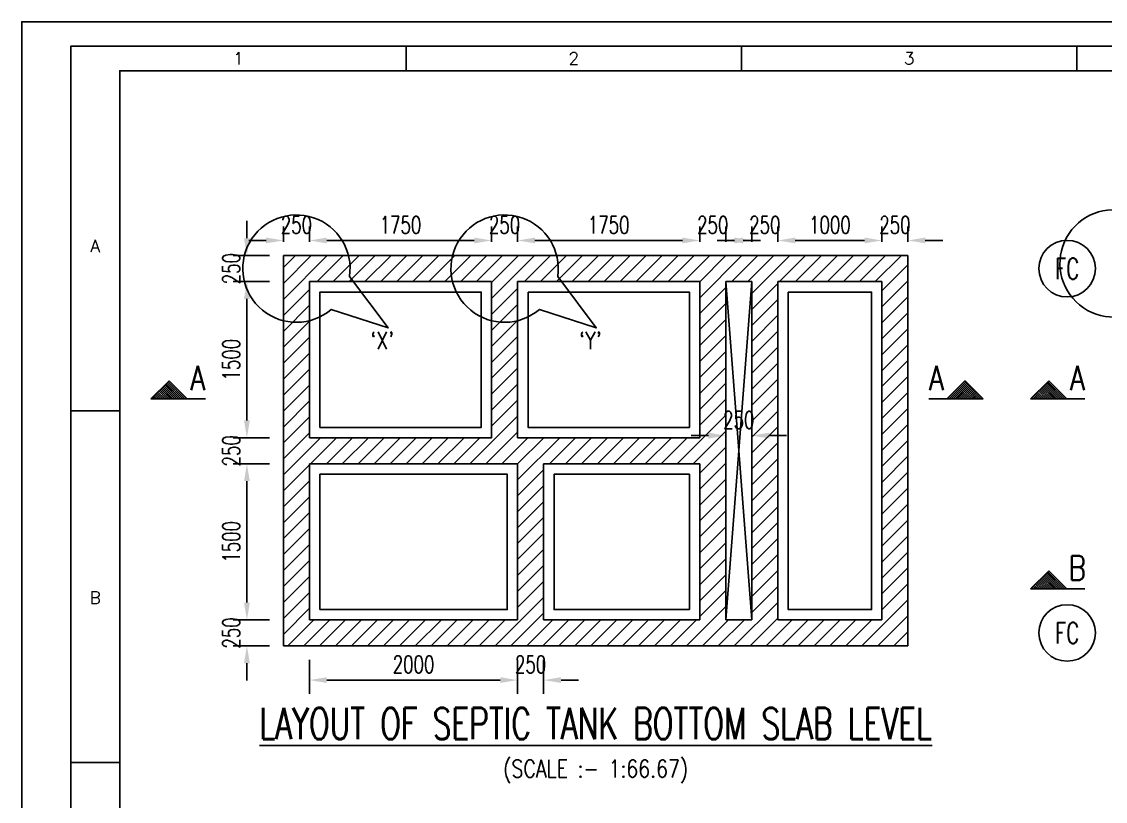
# Model space of a CAD drawing. Header units: inches. Extents: x 244185 to 956460, y -320530 to -238383.
# Drawn here: x 897053 to 912669, y -249618 to -238383 of the extents above; entities that cross this region are included whole.
import ezdxf
from ezdxf.enums import TextEntityAlignment as Align

# ---------------------------------------------------------------- set-up
doc = ezdxf.new("R2010")
doc.units = ezdxf.units.IN
doc.header["$MEASUREMENT"] = 0
doc.header["$PDMODE"] = 2
doc.layers.add('hatch', color=8, linetype='Continuous', lineweight=0)
for name, color, linetype in [('PNA', 8, 'Continuous'), ('S-BEAM OUTER', 4, 'Continuous'), ('S-COLUMN CIRCLE', 9, 'Continuous'), ('S-COLUMN NO', 2, 'Continuous'), ('S-DIM-1', 5, 'Continuous'), ('S-SECTION MARK', 1, 'Continuous'), ('S-TEXT', 2, 'Continuous'), ('S-TITAL', 6, 'Continuous'), ('SLAB UG.', 4, 'Continuous')]:
    doc.layers.add(name, color=color, linetype=linetype)
doc.styles.add('ROMANS', font='SIMPLEX.shx', dxfattribs={"width": 0.7})
doc.dimstyles.new('dim66.67(1.5)', dxfattribs={"dimtxt": 250, "dimasz": 250, "dimexe": 200, "dimexo": 200, "dimgap": 100, "dimtad": 1, "dimdec": 0, "dimlfac": 0.666666, "dimzin": 0, "dimdsep": 46, "dimtxsty": 'ROMANS', "dimcen": 0, "dimclrd": 5, "dimclre": 5, "dimclrt": 4, "dimadec": 0, "dimazin": 0, "dimtfac": 1, "dimtdec": 0, "dimtix": 1, "dimtofl": 0, "dimtmove": 2, "dimatfit": 3, "dimfxl": 0, "dimtolj": 1, "dimtzin": 0, "dimlwd": -1, "dimlwe": -1, "dimarcsym": 0})

# ---------------------------------------------------------------- blocks, each defined once
blk = doc.blocks.new('SHEET')
at = {"elevation": -8, "flags": 128}
blk.add_lwpolyline([(674017, -125881), (763101, -125881), (763101, -63214), (674017, -63214)], close=True, dxfattribs=at)
at = {"layer": 'PNA'}
for p, q in [((682323, -63743, -8), (682323, -64273, -8)), ((689570, -63743, -8), (689570, -64273, -8)), ((696817, -63743, -8), (696817, -64273, -8)), ((675076, -71620, -8), (676135, -71620, -8)), ((675076, -79220, -8), (676135, -79220, -8))]:
    blk.add_line(p, q, dxfattribs=at)
at = {"layer": 'PNA', "color": 1, "elevation": -8}
for points in [[(675076, -125351), (762572, -125351), (762572, -63743), (675076, -63743)], [(676135, -124822), (762042, -124822), (762042, -64273), (676135, -64273)]]:
    blk.add_lwpolyline(points, close=True, dxfattribs=at)
at = {"layer": 'PNA', "style": 'ROMANS'}
for s, p in [('1', (678700, -64008, -8)), ('2', (685947, -64008, -8)), ('3', (693195, -64008, -8)), ('A', (675605, -68060, -8)), ('B', (675605, -75660, -8))]:
    blk.add_text(s, height=265, dxfattribs=at).set_placement(p, align=Align.MIDDLE)
blk = doc.blocks.new('*D206')
at = {"layer": 'Defpoints', "color": 0, "transparency": 16777216}
for p in [(901200, -241536), (900825, -241754, 6), (901200, -241754)]:
    blk.add_point(p, dxfattribs=at)
at = {"layer": 'S-DIM-1', "color": 5, "transparency": 16777216}
for p, q in [((900825, -241554), (900825, -241336)), ((901200, -241554), (901200, -241336)), ((900575, -241536), (900325, -241536)), ((901450, -241536), (901700, -241536))]:
    blk.add_line(p, q, dxfattribs=at)
for points in [[(900575, -241494), (900575, -241577), (900825, -241536)], [(901450, -241494), (901450, -241577), (901200, -241536)]]:
    blk.add_solid(points, dxfattribs=at)
at = {"layer": 'S-DIM-1', "color": 4, "transparency": 16777216, "insert": (901012, -241311), "char_height": 250, "attachment_point": 5, "style": 'ROMANS'}
blk.add_mtext('\\A1;250', dxfattribs=at)
blk = doc.blocks.new('*D207')
at = {"layer": 'Defpoints', "color": 0, "transparency": 16777216}
for p in [(903825, -241536), (901200, -241754, 6), (903825, -241754, 13)]:
    blk.add_point(p, dxfattribs=at)
at = {"layer": 'S-DIM-1', "color": 5, "transparency": 16777216}
for p, q in [((901200, -241554), (901200, -241336)), ((903825, -241554), (903825, -241336)), ((901450, -241536), (903575, -241536))]:
    blk.add_line(p, q, dxfattribs=at)
for points in [[(901450, -241494), (901450, -241577), (901200, -241536)], [(903575, -241494), (903575, -241577), (903825, -241536)]]:
    blk.add_solid(points, dxfattribs=at)
at = {"layer": 'S-DIM-1', "color": 4, "transparency": 16777216, "insert": (902512, -241311), "char_height": 250, "attachment_point": 5, "style": 'ROMANS'}
blk.add_mtext('\\A1;1750', dxfattribs=at)
blk = doc.blocks.new('*D208')
at = {"layer": 'Defpoints', "color": 0, "transparency": 16777216}
for p in [(904200, -241536), (903825, -241754, 6), (904200, -241754)]:
    blk.add_point(p, dxfattribs=at)
at = {"layer": 'S-DIM-1', "color": 5, "transparency": 16777216}
for p, q in [((903825, -241554), (903825, -241336)), ((904200, -241554), (904200, -241336)), ((903575, -241536), (903325, -241536)), ((904450, -241536), (904700, -241536))]:
    blk.add_line(p, q, dxfattribs=at)
for points in [[(903575, -241494), (903575, -241577), (903825, -241536)], [(904450, -241494), (904450, -241577), (904200, -241536)]]:
    blk.add_solid(points, dxfattribs=at)
at = {"layer": 'S-DIM-1', "color": 4, "transparency": 16777216, "insert": (904012, -241311), "char_height": 250, "attachment_point": 5, "style": 'ROMANS'}
blk.add_mtext('\\A1;250', dxfattribs=at)
blk = doc.blocks.new('*D209')
at = {"layer": 'Defpoints', "color": 0, "transparency": 16777216}
for p in [(906825, -241536), (904200, -241754, 6), (906825, -241754)]:
    blk.add_point(p, dxfattribs=at)
at = {"layer": 'S-DIM-1', "color": 5, "transparency": 16777216}
for p, q in [((904200, -241554), (904200, -241336)), ((906825, -241554), (906825, -241336)), ((904450, -241536), (906575, -241536))]:
    blk.add_line(p, q, dxfattribs=at)
for points in [[(904450, -241494), (904450, -241577), (904200, -241536)], [(906575, -241494), (906575, -241577), (906825, -241536)]]:
    blk.add_solid(points, dxfattribs=at)
at = {"layer": 'S-DIM-1', "color": 4, "transparency": 16777216, "insert": (905512, -241311), "char_height": 250, "attachment_point": 5, "style": 'ROMANS'}
blk.add_mtext('\\A1;1750', dxfattribs=at)
blk = doc.blocks.new('*D210')
at = {"layer": 'Defpoints', "color": 0, "transparency": 16777216}
for p in [(907200, -241536), (906825, -241754, 6), (907200, -241754, 19)]:
    blk.add_point(p, dxfattribs=at)
at = {"layer": 'S-DIM-1', "color": 5, "transparency": 16777216}
for p, q in [((906825, -241554), (906825, -241336)), ((907200, -241554), (907200, -241336)), ((906575, -241536), (906325, -241536)), ((907450, -241536), (907700, -241536))]:
    blk.add_line(p, q, dxfattribs=at)
for points in [[(906575, -241494), (906575, -241577), (906825, -241536)], [(907450, -241494), (907450, -241577), (907200, -241536)]]:
    blk.add_solid(points, dxfattribs=at)
at = {"layer": 'S-DIM-1', "color": 4, "transparency": 16777216, "insert": (907012, -241311), "char_height": 250, "attachment_point": 5, "style": 'ROMANS'}
blk.add_mtext('\\A1;250', dxfattribs=at)
blk = doc.blocks.new('*D211')
at = {"layer": 'Defpoints', "color": 0, "transparency": 16777216}
for p in [(907950, -241536), (907575, -241754, 6), (907950, -241754, 19)]:
    blk.add_point(p, dxfattribs=at)
at = {"layer": 'S-DIM-1', "color": 5, "transparency": 16777216}
for p, q in [((907575, -241554), (907575, -241336)), ((907950, -241554), (907950, -241336)), ((907325, -241536), (907075, -241536)), ((908200, -241536), (908450, -241536))]:
    blk.add_line(p, q, dxfattribs=at)
for points in [[(907325, -241494), (907325, -241577), (907575, -241536)], [(908200, -241494), (908200, -241577), (907950, -241536)]]:
    blk.add_solid(points, dxfattribs=at)
at = {"layer": 'S-DIM-1', "color": 4, "transparency": 16777216, "insert": (907762, -241311), "char_height": 250, "attachment_point": 5, "style": 'ROMANS'}
blk.add_mtext('\\A1;250', dxfattribs=at)
blk = doc.blocks.new('*D212')
at = {"layer": 'Defpoints', "color": 0, "transparency": 16777216}
for p in [(909450, -241536), (907950, -241754, 6), (909450, -241754, 6)]:
    blk.add_point(p, dxfattribs=at)
at = {"layer": 'S-DIM-1', "color": 5, "transparency": 16777216}
for p, q in [((907950, -241554), (907950, -241336)), ((909450, -241554), (909450, -241336)), ((908200, -241536), (909200, -241536))]:
    blk.add_line(p, q, dxfattribs=at)
for points in [[(908200, -241494), (908200, -241577), (907950, -241536)], [(909200, -241494), (909200, -241577), (909450, -241536)]]:
    blk.add_solid(points, dxfattribs=at)
at = {"layer": 'S-DIM-1', "color": 4, "transparency": 16777216, "insert": (908700, -241311), "char_height": 250, "attachment_point": 5, "style": 'ROMANS'}
blk.add_mtext('\\A1;1000', dxfattribs=at)
blk = doc.blocks.new('*D213')
at = {"layer": 'Defpoints', "color": 0, "transparency": 16777216}
for p in [(909825, -241536), (909450, -241754, 6), (909825, -241754, 6)]:
    blk.add_point(p, dxfattribs=at)
at = {"layer": 'S-DIM-1', "color": 5, "transparency": 16777216}
for p, q in [((909450, -241554), (909450, -241336)), ((909825, -241554), (909825, -241336)), ((909200, -241536), (908950, -241536)), ((910075, -241536), (910325, -241536))]:
    blk.add_line(p, q, dxfattribs=at)
for points in [[(909200, -241494), (909200, -241577), (909450, -241536)], [(910075, -241494), (910075, -241577), (909825, -241536)]]:
    blk.add_solid(points, dxfattribs=at)
at = {"layer": 'S-DIM-1', "color": 4, "transparency": 16777216, "insert": (909637, -241311), "char_height": 250, "attachment_point": 5, "style": 'ROMANS'}
blk.add_mtext('\\A1;250', dxfattribs=at)
blk = doc.blocks.new('*D214')
at = {"layer": 'Defpoints', "color": 0, "transparency": 16777216}
for p in [(900299, -241754), (900825, -241754, 6), (900825, -242129, 6)]:
    blk.add_point(p, dxfattribs=at)
at = {"layer": 'S-DIM-1', "color": 5, "transparency": 16777216}
for p, q in [((900299, -241504), (900299, -241254)), ((900625, -241754), (900099, -241754)), ((900625, -242129), (900099, -242129)), ((900299, -242379), (900299, -242629))]:
    blk.add_line(p, q, dxfattribs=at)
for points in [[(900257, -241504), (900341, -241504), (900299, -241754)], [(900257, -242379), (900341, -242379), (900299, -242129)]]:
    blk.add_solid(points, dxfattribs=at)
at = {"layer": 'S-DIM-1', "color": 4, "transparency": 16777216, "insert": (900074, -241942), "char_height": 250, "attachment_point": 5, "rotation": 90, "style": 'ROMANS'}
blk.add_mtext('\\A1;250', dxfattribs=at)
blk = doc.blocks.new('*D215')
at = {"layer": 'Defpoints', "color": 0, "transparency": 16777216}
for p in [(900299, -242129), (900825, -242129, 6), (900825, -244379, 6)]:
    blk.add_point(p, dxfattribs=at)
at = {"layer": 'S-DIM-1', "color": 5, "transparency": 16777216}
for p, q in [((900625, -242129), (900099, -242129)), ((900299, -244129), (900299, -242379)), ((900625, -244379), (900099, -244379))]:
    blk.add_line(p, q, dxfattribs=at)
for points in [[(900257, -242379), (900341, -242379), (900299, -242129)], [(900257, -244129), (900341, -244129), (900299, -244379)]]:
    blk.add_solid(points, dxfattribs=at)
at = {"layer": 'S-DIM-1', "color": 4, "transparency": 16777216, "insert": (900074, -243254), "char_height": 250, "attachment_point": 5, "rotation": 90, "style": 'ROMANS'}
blk.add_mtext('\\A1;1500', dxfattribs=at)
blk = doc.blocks.new('*D216')
at = {"layer": 'Defpoints', "color": 0, "transparency": 16777216}
for p in [(900299, -244379), (900825, -244379, 6), (900825, -244754, 6)]:
    blk.add_point(p, dxfattribs=at)
at = {"layer": 'S-DIM-1', "color": 5, "transparency": 16777216}
for p, q in [((900299, -244129), (900299, -243879)), ((900625, -244379), (900099, -244379)), ((900625, -244754), (900099, -244754)), ((900299, -245004), (900299, -245254))]:
    blk.add_line(p, q, dxfattribs=at)
for points in [[(900257, -244129), (900341, -244129), (900299, -244379)], [(900257, -245004), (900341, -245004), (900299, -244754)]]:
    blk.add_solid(points, dxfattribs=at)
at = {"layer": 'S-DIM-1', "color": 4, "transparency": 16777216, "insert": (900074, -244567), "char_height": 250, "attachment_point": 5, "rotation": 90, "style": 'ROMANS'}
blk.add_mtext('\\A1;250', dxfattribs=at)
blk = doc.blocks.new('*D217')
at = {"layer": 'Defpoints', "color": 0, "transparency": 16777216}
for p in [(900299, -244754), (900825, -244754, 6), (900825, -247004, 6)]:
    blk.add_point(p, dxfattribs=at)
at = {"layer": 'S-DIM-1', "color": 5, "transparency": 16777216}
for p, q in [((900625, -244754), (900099, -244754)), ((900299, -246754), (900299, -245004)), ((900625, -247004), (900099, -247004))]:
    blk.add_line(p, q, dxfattribs=at)
for points in [[(900257, -245004), (900341, -245004), (900299, -244754)], [(900257, -246754), (900341, -246754), (900299, -247004)]]:
    blk.add_solid(points, dxfattribs=at)
at = {"layer": 'S-DIM-1', "color": 4, "transparency": 16777216, "insert": (900074, -245879), "char_height": 250, "attachment_point": 5, "rotation": 90, "style": 'ROMANS'}
blk.add_mtext('\\A1;1500', dxfattribs=at)
blk = doc.blocks.new('*D218')
at = {"layer": 'Defpoints', "color": 0, "transparency": 16777216}
for p in [(900299, -247004), (900825, -247004, 6), (900825, -247379, 6)]:
    blk.add_point(p, dxfattribs=at)
at = {"layer": 'S-DIM-1', "color": 5, "transparency": 16777216}
for p, q in [((900299, -246754), (900299, -246504)), ((900625, -247004), (900099, -247004)), ((900625, -247379), (900099, -247379)), ((900299, -247629), (900299, -247879))]:
    blk.add_line(p, q, dxfattribs=at)
for points in [[(900257, -246754), (900341, -246754), (900299, -247004)], [(900257, -247629), (900341, -247629), (900299, -247379)]]:
    blk.add_solid(points, dxfattribs=at)
at = {"layer": 'S-DIM-1', "color": 4, "transparency": 16777216, "insert": (900074, -247192), "char_height": 250, "attachment_point": 5, "rotation": 90, "style": 'ROMANS'}
blk.add_mtext('\\A1;250', dxfattribs=at)
blk = doc.blocks.new('*D219')
at = {"layer": 'Defpoints', "color": 0, "transparency": 16777216}
for p in [(907575, -244348), (907200, -244567, 6), (907575, -244567, 19)]:
    blk.add_point(p, dxfattribs=at)
at = {"layer": 'S-DIM-1', "color": 5, "transparency": 16777216}
for p, q in [((907200, -244367), (907200, -244148)), ((907575, -244367), (907575, -244148)), ((906950, -244348), (906700, -244348)), ((907825, -244348), (908075, -244348))]:
    blk.add_line(p, q, dxfattribs=at)
for points in [[(906950, -244306), (906950, -244390), (907200, -244348)], [(907825, -244306), (907825, -244390), (907575, -244348)]]:
    blk.add_solid(points, dxfattribs=at)
at = {"layer": 'S-DIM-1', "color": 4, "transparency": 16777216, "insert": (907387, -244123), "char_height": 250, "attachment_point": 5, "style": 'ROMANS'}
blk.add_mtext('\\A1;250', dxfattribs=at)
blk = doc.blocks.new('*D220')
at = {"layer": 'Defpoints', "color": 0, "transparency": 16777216}
for p in [(901200, -247379, 6), (904200, -247379, 13), (904200, -247871)]:
    blk.add_point(p, dxfattribs=at)
at = {"layer": 'S-DIM-1', "color": 5, "transparency": 16777216}
for p, q in [((901200, -247579), (901200, -248071)), ((904200, -247579), (904200, -248071)), ((901450, -247871), (903950, -247871))]:
    blk.add_line(p, q, dxfattribs=at)
for points in [[(901450, -247829), (901450, -247912), (901200, -247871)], [(903950, -247829), (903950, -247912), (904200, -247871)]]:
    blk.add_solid(points, dxfattribs=at)
at = {"layer": 'S-DIM-1', "color": 4, "transparency": 16777216, "insert": (902700, -247646), "char_height": 250, "attachment_point": 5, "style": 'ROMANS'}
blk.add_mtext('\\A1;2000', dxfattribs=at)
blk = doc.blocks.new('*D221')
at = {"layer": 'Defpoints', "color": 0, "transparency": 16777216}
for p in [(904200, -247379, 6), (904575, -247379, 6), (904575, -247871)]:
    blk.add_point(p, dxfattribs=at)
at = {"layer": 'S-DIM-1', "color": 5, "transparency": 16777216}
for p, q in [((904200, -247579), (904200, -248071)), ((904575, -247579), (904575, -248071)), ((903950, -247871), (903700, -247871)), ((904825, -247871), (905075, -247871))]:
    blk.add_line(p, q, dxfattribs=at)
for points in [[(903950, -247829), (903950, -247912), (904200, -247871)], [(904825, -247829), (904825, -247912), (904575, -247871)]]:
    blk.add_solid(points, dxfattribs=at)
at = {"layer": 'S-DIM-1', "color": 4, "transparency": 16777216, "insert": (904387, -247646), "char_height": 250, "attachment_point": 5, "style": 'ROMANS'}
blk.add_mtext('\\A1;250', dxfattribs=at)

msp = doc.modelspace()

# ---------------------------------------------------------------- hatches: boundary and pattern name
at = {"layer": 'hatch'}
h = msp.add_hatch(dxfattribs=at)
h.set_pattern_fill('ANSI31', color=256, scale=1300, style=0)
h.set_pattern_definition([(45, (-46770.95, -45988.63), (-114.904852, 114.904852), [])])
h.paths.add_polyline_path([(900824.8, -241754.1), (900824.8, -247379.1), (909824.8, -247379.1), (909824.8, -241754.1)])
h.paths.add_polyline_path([(906824.8, -242129.1), (906824.8, -244379.1), (904199.8, -244379.1), (904199.8, -242129.1)], flags=16)
h.paths.add_polyline_path([(907199.8, -242129.1), (907574.8, -242129.1), (907574.8, -247004.1), (907199.8, -247004.1)], flags=16)
h.paths.add_polyline_path([(907949.8, -242129.1), (909449.8, -242129.1), (909449.8, -247004.1), (907949.8, -247004.1)], flags=16)
h.paths.add_polyline_path([(903824.8, -242129.1), (903824.8, -244379.1), (901199.8, -244379.1), (901199.8, -242129.1)], flags=16)
h.paths.add_polyline_path([(906824.8, -244754.1), (906824.8, -247004.1), (904574.8, -247004.1), (904574.8, -244754.1)], flags=16)
h.paths.add_polyline_path([(904199.8, -244754.1), (904199.8, -247004.1), (901199.8, -247004.1), (901199.8, -244754.1)], flags=16)
at = {"layer": 'S-SECTION MARK'}
h = msp.add_hatch(dxfattribs=at)
h.set_pattern_fill('ANSI31', color=256, scale=166.25, angle=180, style=0)
h.set_pattern_definition([(315, (827244.593, -242042.967), (-14.694563, -14.694563), [])])
h.paths.add_polyline_path([(899177.7, -243558.7), (898915.6, -243816.3), (899439.9, -243816.3)])
h = msp.add_hatch(dxfattribs=at)
h.set_pattern_fill('ANSI31', color=256, scale=166.25, angle=180, style=0)
h.set_pattern_definition([(315, (827244.95, -242042.598), (-14.694563, -14.694563), [])])
h.paths.add_polyline_path([(899178.1, -243559.1), (898915.9, -243816.6), (899440.2, -243816.6)])
h = msp.add_hatch(dxfattribs=at)
h.set_pattern_fill('ANSI31', color=256, scale=166.25, angle=180, style=0)
h.set_pattern_definition([(225, (982579.58, -242042.598), (14.694563, -14.694563), [])])
h.paths.add_polyline_path([(910646.4, -243559.1), (910908.6, -243816.6), (910384.3, -243816.6)])
h = msp.add_hatch(dxfattribs=at)
h.set_pattern_fill('ANSI31', color=256, scale=166.25, angle=180, style=0)
h.set_pattern_definition([(225, (982579.939, -242042.967), (14.694563, -14.694563), [])])
h.paths.add_polyline_path([(910646.8, -243558.7), (910909, -243816.3), (910384.6, -243816.3)])
h = msp.add_hatch(dxfattribs=at)
h.set_pattern_fill('ANSI31', color=256, scale=166.25, angle=180, style=0)
h.set_pattern_definition([(315, (839919.914, -242042.967), (-14.694563, -14.694563), [])])
h.paths.add_polyline_path([(911853.1, -243558.7), (911590.9, -243816.3), (912115.2, -243816.3)])
h = msp.add_hatch(dxfattribs=at)
h.set_pattern_fill('ANSI31', color=256, scale=166.25, angle=180, style=0)
h.set_pattern_definition([(315, (839920.272, -242042.598), (-14.694563, -14.694563), [])])
h.paths.add_polyline_path([(911853.4, -243559.1), (911591.3, -243816.6), (912115.6, -243816.6)])
h = msp.add_hatch(dxfattribs=at)
h.set_pattern_fill('ANSI31', color=256, scale=166.25, angle=180, style=0)
h.set_pattern_definition([(315, (839919.914, -244780.467), (-14.694563, -14.694563), [])])
h.paths.add_polyline_path([(911853.1, -246296.2), (911590.9, -246553.8), (912115.2, -246553.8)])
h = msp.add_hatch(dxfattribs=at)
h.set_pattern_fill('ANSI31', color=256, scale=166.25, angle=180, style=0)
h.set_pattern_definition([(315, (839920.272, -244780.098), (-14.694563, -14.694563), [])])
h.paths.add_polyline_path([(911853.4, -246296.6), (911591.3, -246554.1), (912115.6, -246554.1)])

# ---------------------------------------------------------------- linework, layer by layer
at = {"layer": 'S-BEAM OUTER'}
for p, q in [((900824.8, -241754.1, 0), (900824.8, -247379.1, 0)), ((909824.8, -241754.1, 0), (900824.8, -241754.1, 0)), ((909824.8, -241754.1, 0), (909824.8, -247379.1, 0)), ((901199.8, -242129.1, 0), (901199.8, -244379.1, 0)), ((903824.8, -242129.1, 0), (901199.8, -242129.1, 0)), ((903824.8, -242129.1, 0), (903824.8, -244379.1, 0)), ((906824.8, -242129.1, 0), (904199.8, -242129.1, 0)), ((904199.8, -242129.1, 0), (904199.8, -244379.1, 0)), ((906824.8, -242129.1, 0), (906824.8, -244379.1, 0)), ((907574.8, -242129.1, 0), (907199.8, -242129.1, 0)), ((907199.8, -242129.1, 0), (907199.8, -247004.1, 0)), ((907574.8, -242129.1, 0), (907574.8, -247004.1, 0)), ((909449.8, -242129.1, 0), (907949.8, -242129.1, 0)), ((907949.8, -242129.1, 0), (907949.8, -247004.1, 0)), ((909449.8, -242129.1, 0), (909449.8, -247004.1, 0)), ((901199.8, -244379.1, 0), (903824.8, -244379.1, 0)), ((904199.8, -244379.1, 0), (906824.8, -244379.1, 0)), ((901199.8, -244754.1, 0), (901199.8, -247004.1, 0)), ((901199.8, -244754.1, 0), (904199.8, -244754.1, 0)), ((904199.8, -244754.1, 0), (904199.8, -247004.1, 0)), ((904574.8, -244754.1, 0), (906824.8, -244754.1, 0)), ((904574.8, -244754.1, 0), (904574.8, -247004.1, 0)), ((906824.8, -244754.1, 0), (906824.8, -247004.1, 0)), ((901199.8, -247004.1, 0), (904199.8, -247004.1, 0)), ((904574.8, -247004.1, 0), (906824.8, -247004.1, 0)), ((907199.8, -247004.1, 0), (907574.8, -247004.1, 0)), ((907949.8, -247004.1, 0), (909449.8, -247004.1, 0)), ((900824.8, -247379.1, 0), (909824.8, -247379.1, 0))]:
    msp.add_line(p, q, dxfattribs=at)
at = {"layer": 'S-COLUMN CIRCLE'}
for centre in [(912117.6, -241941.6, 0), (912117.6, -247191.6, 0)]:
    msp.add_circle(centre, 407.5, dxfattribs=at)
at = {"layer": 'S-SECTION MARK'}
for p, q in [((898915.6, -243816.3, 0), (899177.7, -243558.7, 0)), ((898915.9, -243816.6, 0), (899178.1, -243559.1, 0)), ((899439.9, -243816.3, 0), (899177.7, -243558.7, 0)), ((899440.2, -243816.6, 0), (899178.1, -243559.1, 0)), ((910384.3, -243816.6, -6.4), (910646.4, -243559.1, -6.4)), ((910384.6, -243816.3, -6.4), (910646.8, -243558.7, -6.4)), ((910908.6, -243816.6, -6.4), (910646.4, -243559.1, -6.4)), ((910909, -243816.3, -6.4), (910646.8, -243558.7, -6.4)), ((911590.9, -243816.3, 0), (911853.1, -243558.7, 0)), ((911591.3, -243816.6, 0), (911853.4, -243559.1, 0)), ((912115.2, -243816.3, 0), (911853.1, -243558.7, 0)), ((912115.6, -243816.6, 0), (911853.4, -243559.1, 0)), ((899699.4, -243816.3, 0), (898915.6, -243816.3, 0)), ((899699.8, -243816.6, 0), (898915.9, -243816.6, 0)), ((910124.8, -243816.6, -6.4), (910908.6, -243816.6, -6.4)), ((910125.1, -243816.3, -6.4), (910909, -243816.3, -6.4)), ((912374.7, -243816.3, 0), (911590.9, -243816.3, 0)), ((912375.1, -243816.6, 0), (911591.3, -243816.6, 0)), ((911590.9, -246553.8, 0), (911853.1, -246296.2, 0)), ((911591.3, -246554.1, 0), (911853.4, -246296.6, 0)), ((912115.2, -246553.8, 0), (911853.1, -246296.2, 0)), ((912115.6, -246554.1, 0), (911853.4, -246296.6, 0)), ((912374.7, -246553.8, 0), (911590.9, -246553.8, 0)), ((912375.1, -246554.1, 0), (911591.3, -246554.1, 0))]:
    msp.add_line(p, q, dxfattribs=at)
at = {"layer": 'SLAB UG.', "color": 8, "ltscale": 400}
for p, q in [((907199.8, -242129.1, 0), (907574.8, -247004.1, 0)), ((907199.8, -247004.1, 0), (907574.8, -242129.1, 0))]:
    msp.add_line(p, q, dxfattribs=at)
at = {"layer": 'SLAB UG.', "color": 8, "linetype": 'Continuous', "ltscale": 800, "elevation": 0}
for points in [[(913552.5, -241979.2), (914107.4, -242720.1), (913289.6, -242454.6, -5.5110032)], [(901777.2, -242054.2), (902332.1, -242795.1), (901514.3, -242529.6, -5.5110032)], [(904777.2, -242054.2), (905332.1, -242795.1), (904514.3, -242529.6, -5.5110032)]]:
    msp.add_lwpolyline(points, format="xyb", close=True, dxfattribs=at)
at = {"layer": 'SLAB UG.', "color": 8, "ltscale": 400, "elevation": 0}
for points in [[(901349.8, -244229.1), (901349.8, -242279.1), (903674.8, -242279.1), (903674.8, -244229.1)], [(904349.8, -242279.1), (904349.8, -244229.1), (906674.8, -244229.1), (906674.8, -242279.1)], [(908099.8, -242279.1), (908099.8, -246854.1), (909299.8, -246854.1), (909299.8, -242279.1)], [(901349.8, -246854.1), (901349.8, -244904.1), (904049.8, -244904.1), (904049.8, -246854.1)], [(906674.8, -246854.1), (906674.8, -244904.1), (904724.8, -244904.1), (904724.8, -246854.1)]]:
    msp.add_lwpolyline(points, close=True, dxfattribs=at)

# ---------------------------------------------------------------- block references
at = {"xscale": 0.6668537067016587, "yscale": 0.6668537067016587, "zscale": 0.6668537067016587}
msp.add_blockref('SHEET', (447582.8, -196228.6, 5), dxfattribs=at)

# ---------------------------------------------------------------- texts
at = {"layer": 'S-COLUMN NO', "style": 'ROMANS', "width": 0.7}
for p in [(912117.6, -241941.6, 0), (912117.6, -247191.6, 0)]:
    msp.add_text('FC', height=300, dxfattribs=at).set_placement(p, align=Align.MIDDLE)
at = {"layer": 'S-SECTION MARK', "style": 'ROMANS', "width": 0.8}
for s, p in [('A', (899590.2, -243516.6, 0)), ('A', (910234.3, -243516.6, -6.4)), ('A', (912265.6, -243516.6, 0)), ('B', (912265.6, -246254.1, 0))]:
    msp.add_text(s, height=350, dxfattribs=at).set_placement(p, align=Align.MIDDLE)
at = {"layer": 'S-TEXT', "style": 'ROMANS', "width": 0.8}
for s, p in [("`X'", (902250.8, -242976.1, 0)), ("`Y'", (905250.8, -242976.1, 0))]:
    msp.add_text(s, height=250, dxfattribs=at).set_placement(p, align=Align.MIDDLE)
msp.add_text('(SCALE :- 1:66.67)', height=250, dxfattribs=at).set_placement((905324.8, -249147.4, 0), align=Align.MIDDLE_CENTER)
at = {"layer": 'S-TITAL', "color": 6, "style": 'ROMANS', "width": 0.7}
msp.add_text('%%ULAYOUT OF SEPTIC TANK BOTTOM SLAB LEVEL', height=450, dxfattribs=at).set_placement((905324.8, -248497.4, 0), align=Align.MIDDLE_CENTER)

# ---------------------------------------------------------------- dimensions: what is measured, and where the dimension line sits
at = {"layer": 'S-DIM-1', "color": 5}
for base, p1, p2, angle, picture, middle in [((900299.1, -241754.1, -6.4), (900824.8, -242129.1, 0), (900824.8, -241754.1, 0), 270, '*D214', (900074.1, -241941.6, -6.4)), ((901199.8, -241535.6, -6.4), (900824.8, -241754.1, 0), (901199.8, -241754.1, -6.4), 180, '*D206', (901012.3, -241310.6, -6.4)), ((903824.8, -241535.6, -12.9), (901199.8, -241754.1, -6.4), (903824.8, -241754.1, 0), 180, '*D207', (902512.3, -241310.6, -12.9)), ((904199.8, -241535.6, -6.4), (903824.8, -241754.1, 0), (904199.8, -241754.1, -6.4), 180, '*D208', (904012.3, -241310.6, -6.4)), ((906824.8, -241535.6, -12.9), (904199.8, -241754.1, -6.4), (906824.8, -241754.1, -12.9), 180, '*D209', (905512.3, -241310.6, -12.9)), ((907199.8, -241535.6, -19.3), (906824.8, -241754.1, -12.9), (907199.8, -241754.1, 0), 180, '*D210', (907012.3, -241310.6, -19.3)), ((907949.8, -241535.6, -19.3), (907574.8, -241754.1, -12.9), (907949.8, -241754.1, 0), 180, '*D211', (907762.3, -241310.6, -19.3)), ((909449.8, -241535.6, -6.4), (907949.8, -241754.1, 0), (909449.8, -241754.1, 0), 180, '*D212', (908699.8, -241310.6, -6.4)), ((909824.8, -241535.6, -6.4), (909449.8, -241754.1, 0), (909824.8, -241754.1, 0), 180, '*D213', (909637.3, -241310.6, -6.4)), ((900299.1, -242129.1, -6.4), (900824.8, -244379.1, 0), (900824.8, -242129.1, 0), 270, '*D215', (900074.1, -243254.1, -6.4)), ((900299.1, -244379.1, -6.4), (900824.8, -244754.1, 0), (900824.8, -244379.1, 0), 270, '*D216', (900074.1, -244566.6, -6.4)), ((907574.8, -244348.1, -6.4), (907199.8, -244566.6, 0), (907574.8, -244566.6, 12.9), 180, '*D219', (907387.3, -244123.1, -6.4)), ((900299.1, -244754.1, -6.4), (900824.8, -247004.1, 0), (900824.8, -244754.1, 0), 270, '*D217', (900074.1, -245879.1, -6.4)), ((900299.1, -247004.1, -6.4), (900824.8, -247379.1, 0), (900824.8, -247004.1, 0), 270, '*D218', (900074.1, -247191.6, -6.4)), ((904199.8, -247870.6, -12.9), (901199.8, -247379.1, -6.4), (904199.8, -247379.1, 0), 180, '*D220', (902699.8, -247645.6, -12.9)), ((904574.8, -247870.6, -6.4), (904199.8, -247379.1, 0), (904574.8, -247379.1, 0), 180, '*D221', (904387.3, -247645.6, -6.4))]:
    dim = msp.add_linear_dim(base=base, p1=p1, p2=p2, angle=angle, dimstyle='dim66.67(1.5)', dxfattribs=at)
    dim.commit()
    dim.dimension.update_dxf_attribs({"geometry": picture, "text_midpoint": middle})

doc.saveas('drawing.dxf')
